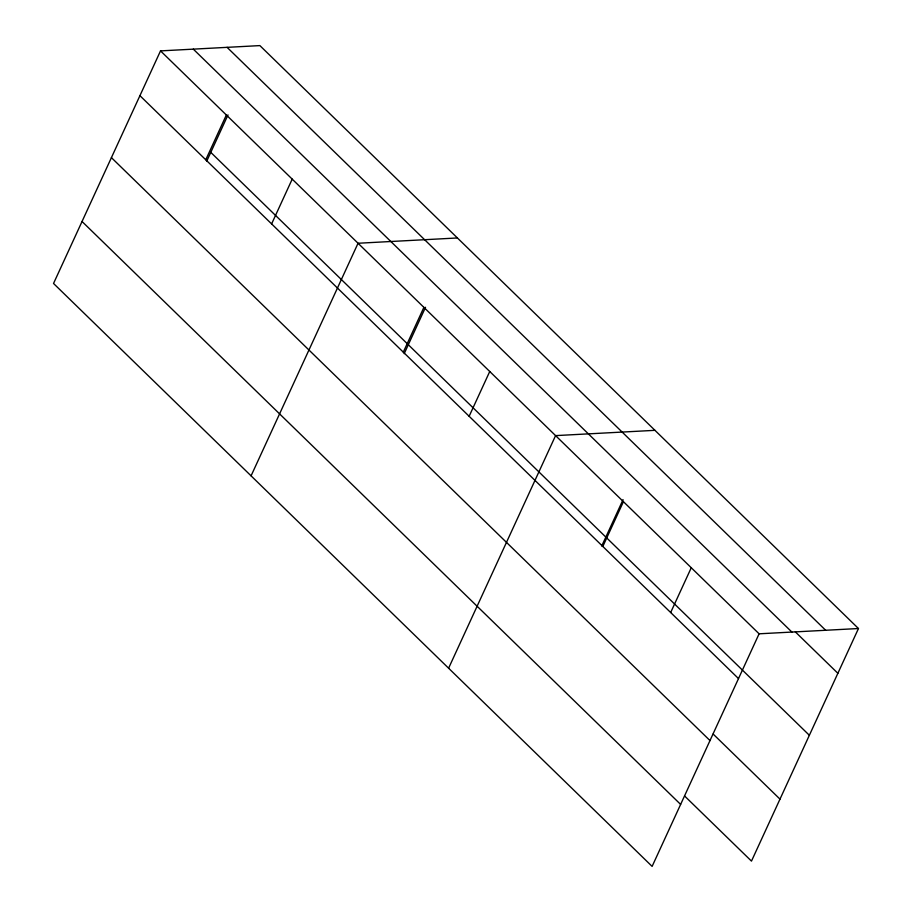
<?xml version="1.0" encoding="UTF-8"?>
<svg xmlns="http://www.w3.org/2000/svg" width="912" height="912" viewBox="0 0 912 912"><rect width="100%" height="100%" fill="white"/><g stroke="black" fill="none" stroke-linecap="round" stroke-linejoin="round"><path stroke-width="1.37" d="M858.466 628.528L259.886 45.6L160.523 50.89L53.534 283.472L652.114 866.4L759.103 633.806L858.466 628.528L751.477 861.11L684.65 796.039M205.77 159.782L226.358 115.003M206.671 161.299L228 114.912M271.616 223.907L292.205 179.128M251.074 475.847L358.051 243.253L457.414 237.964M403.298 352.146L423.898 307.367M404.198 353.662L425.528 307.276M469.144 416.271L489.744 371.492M448.601 668.211L555.579 435.617L654.941 430.327M601.726 546.026L623.067 499.639M602.821 546.459L623.42 501.68M670.662 612.522L691.262 567.743M227.088 47.344L825.668 630.272M795.344 631.891L837.866 673.295M193.31 49.145L791.89 632.062M160.523 50.89L759.103 633.806M210.775 152.361L809.354 735.277M139.924 95.669L738.503 678.585M713.161 734.057L779.988 799.14M111.412 157.639L709.992 740.567M82.046 221.502L680.626 804.418"/></g></svg>
